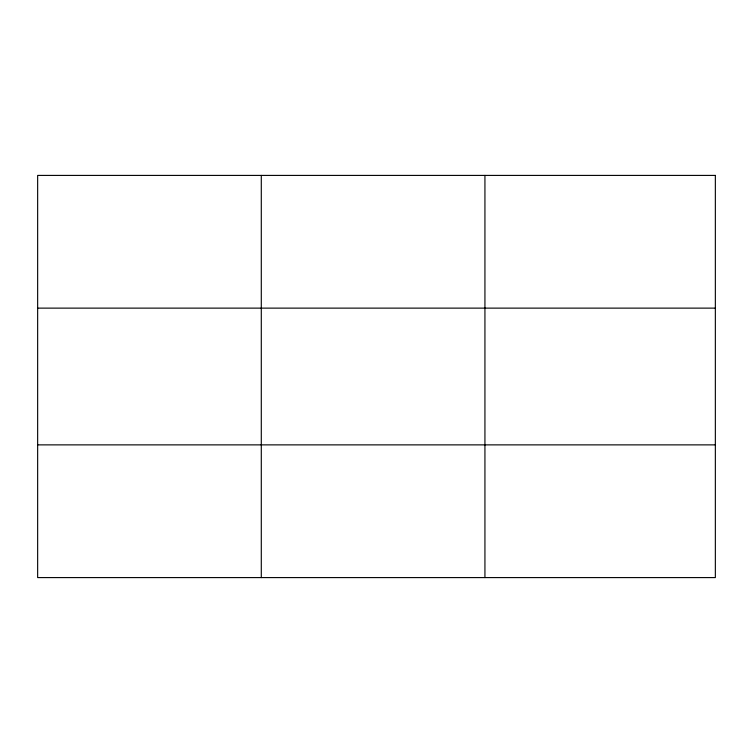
<?xml version="1.0" encoding="UTF-8"?>
<svg xmlns="http://www.w3.org/2000/svg" width="753" height="753" viewBox="0 0 753 753"><rect width="100%" height="100%" fill="white"/><g stroke="black" fill="none" stroke-linecap="round" stroke-linejoin="round"><path stroke-width="1.13" d="M261.291 175.411L261.291 577.589M484.932 175.411L484.932 577.589M37.65 308.128L715.35 308.128M37.65 444.872L715.35 444.872M715.35 175.411L715.35 577.589L37.65 577.589L37.65 175.411L715.35 175.411"/></g></svg>
